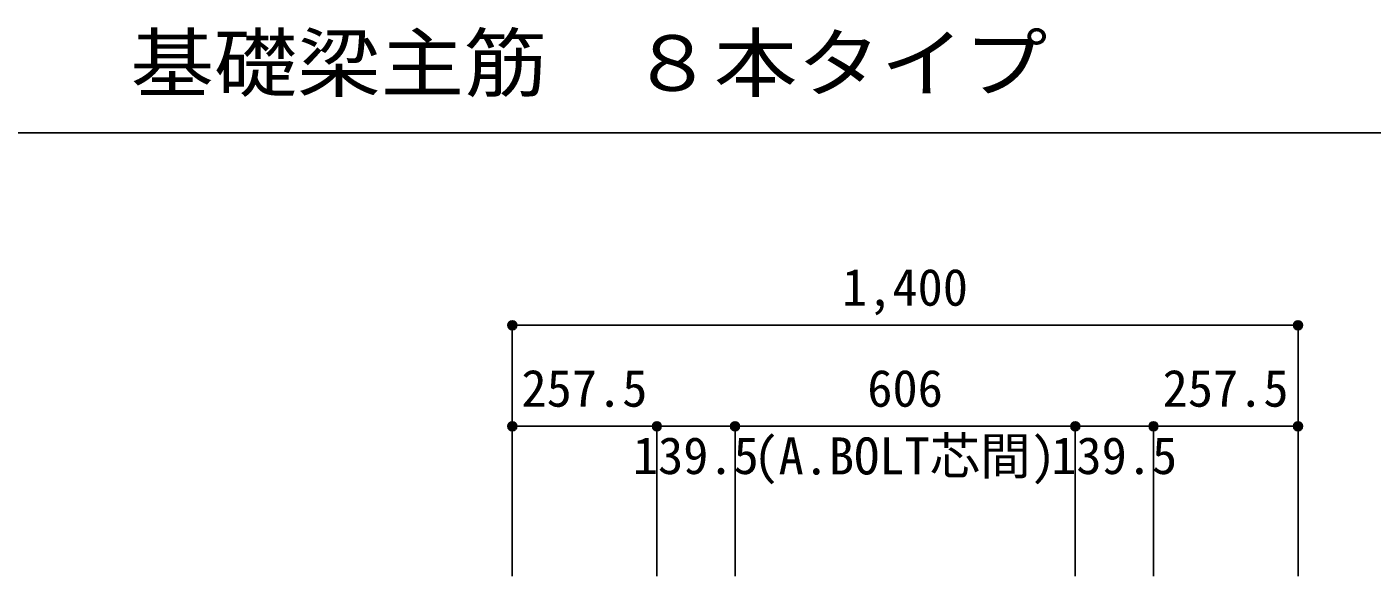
# Model space of a CAD drawing. Units: millimetres at full size, sheet at 1:30. Extents: x -5973 to 5954, y -4195 to 4201.
# Drawn here: x -1013 to 1384, y -1012 to -33 of the extents above; entities that cross this region are included whole.
import ezdxf
from ezdxf.enums import TextEntityAlignment as Align

# ---------------------------------------------------------------- set-up
doc = ezdxf.new("R2010")
doc.units = ezdxf.units.MM
doc.header["$LTSCALE"] = 30
doc.header["$PDMODE"] = 32
doc.header["$PDSIZE"] = 15
for name, color, linetype in [('0-7_文字', 4, 'Continuous'), ('0-D_寸法', 4, 'Continuous'), ('6-7_文字', 7, 'Continuous'), ('F-0_枠', 6, 'Continuous')]:
    doc.layers.add(name, color=color, linetype=linetype)
doc.styles.add('ＭＳ ゴシック', font='')
doc.styles.get('ＭＳ ゴシック').set_extended_font_data('MS Gothic')

msp = doc.modelspace()

# ---------------------------------------------------------------- linework, layer by layer
at = {"layer": '0-D_寸法'}
for p, q in [((-147.56, -565.12), (-147.56, -745.12)), ((-147.56, -565.12), (-147.56, -745.12)), ((-147.56, -565.12), (1252.44, -565.12)), ((1252.44, -565.12), (1252.44, -1012.16)), ((109.94, -745.12), (-147.56, -745.12)), ((-147.56, -745.12), (-147.56, -1012.16)), ((249.44, -745.12), (109.94, -745.12)), ((109.94, -745.12), (109.94, -1012.16)), ((855.44, -745.12), (249.44, -745.12)), ((249.44, -745.12), (249.44, -1012.16)), ((994.94, -745.12), (855.44, -745.12)), ((855.44, -745.12), (855.44, -1012.16)), ((1252.44, -745.12), (994.94, -745.12)), ((994.94, -745.12), (994.94, -1012.16)), ((1252.44, -745.12), (1252.44, -1012.16))]:
    msp.add_line(p, q, dxfattribs=at)
for centre, radius in [((-147.56, -565.12), 8), ((-147.56, -565.12), 7.2), ((-147.56, -565.12), 6.4), ((-147.56, -565.12), 5.6), ((-147.56, -565.12), 4.8), ((-147.56, -565.12), 4), ((-147.56, -565.12), 3.2), ((-147.56, -565.12), 2.4), ((-147.56, -565.12), 1.6), ((-147.56, -565.12), 0.8), ((1252.44, -565.12), 8), ((1252.44, -565.12), 7.2), ((1252.44, -565.12), 6.4), ((1252.44, -565.12), 5.6), ((1252.44, -565.12), 4.8), ((1252.44, -565.12), 4), ((1252.44, -565.12), 3.2), ((1252.44, -565.12), 2.4), ((1252.44, -565.12), 1.6), ((1252.44, -565.12), 0.8), ((-147.56, -745.12), 8), ((-147.56, -745.12), 7.2), ((-147.56, -745.12), 6.4), ((-147.56, -745.12), 5.6), ((-147.56, -745.12), 4.8), ((-147.56, -745.12), 4), ((-147.56, -745.12), 3.2), ((-147.56, -745.12), 2.4), ((109.94, -745.12), 8), ((109.94, -745.12), 7.2), ((109.94, -745.12), 6.4), ((109.94, -745.12), 5.6), ((109.94, -745.12), 4.8), ((109.94, -745.12), 4), ((109.94, -745.12), 3.2), ((109.94, -745.12), 2.4), ((249.44, -745.12), 8), ((249.44, -745.12), 7.2), ((249.44, -745.12), 6.4), ((249.44, -745.12), 5.6), ((249.44, -745.12), 4.8), ((249.44, -745.12), 4), ((249.44, -745.12), 3.2), ((249.44, -745.12), 2.4), ((855.44, -745.12), 8), ((855.44, -745.12), 7.2), ((855.44, -745.12), 6.4), ((855.44, -745.12), 5.6), ((855.44, -745.12), 4.8), ((855.44, -745.12), 4), ((855.44, -745.12), 3.2), ((855.44, -745.12), 2.4), ((994.94, -745.12), 8), ((994.94, -745.12), 7.2), ((994.94, -745.12), 6.4), ((994.94, -745.12), 5.6), ((994.94, -745.12), 4.8), ((994.94, -745.12), 4), ((994.94, -745.12), 3.2), ((994.94, -745.12), 2.4), ((1252.44, -745.12), 8), ((1252.44, -745.12), 7.2), ((1252.44, -745.12), 6.4), ((1252.44, -745.12), 5.6), ((1252.44, -745.12), 4.8), ((1252.44, -745.12), 4), ((1252.44, -745.12), 3.2), ((1252.44, -745.12), 2.4), ((-147.56, -745.12), 1.6), ((-147.56, -745.12), 0.8), ((109.94, -745.12), 1.6), ((109.94, -745.12), 0.8), ((249.44, -745.12), 1.6), ((249.44, -745.12), 0.8), ((855.44, -745.12), 1.6), ((855.44, -745.12), 0.8), ((994.94, -745.12), 1.6), ((994.94, -745.12), 0.8), ((1252.44, -745.12), 1.6), ((1252.44, -745.12), 0.8)]:
    msp.add_circle(centre, radius, dxfattribs=at)
at = {"layer": '0-D_寸法', "color": 7}
for p in [(-147.56, -565.12), (-147.56, -565.12), (1252.44, -565.12), (-147.56, -745.12), (-147.56, -745.12), (109.94, -745.12), (109.94, -745.12), (249.44, -745.12), (249.44, -745.12), (855.44, -745.12), (855.44, -745.12), (994.94, -745.12), (994.94, -745.12), (1252.44, -745.12), (1252.44, -745.12)]:
    msp.add_point(p, dxfattribs=at)
at = {"layer": 'F-0_枠', "color": 2}
msp.add_line((-5972.88, -222.05), (3723.6, -222.05), dxfattribs=at)

# ---------------------------------------------------------------- texts
at = {"layer": '0-7_文字', "style": 'ＭＳ ゴシック'}
msp.add_text('(A.BOLT芯間)', height=65.98, dxfattribs=at).set_placement((281.92, -850.8), align=Align.BOTTOM_LEFT)
at = {"layer": '0-D_寸法', "style": 'ＭＳ ゴシック'}
for s, p in [('1,400', (439.94, -550.12)), ('257.5', (-131.31, -730.12)), ('606', (484.94, -730.12)), ('257.5', (1011.19, -730.12)), ('139.5', (67.19, -850.12)), ('139.5', (812.69, -850.12))]:
    msp.add_text(s, height=65.98, dxfattribs=at).set_placement(p, align=Align.BOTTOM_LEFT)
at = {"layer": '6-7_文字', "color": 2, "style": 'ＭＳ ゴシック', "width": 1.1}
msp.add_text('\u3000\u3000基礎梁主筋\u3000８本タイプ', height=98.97, dxfattribs=at).set_placement((-1124.64, -177.05), align=Align.BOTTOM_LEFT)

doc.saveas('drawing.dxf')
